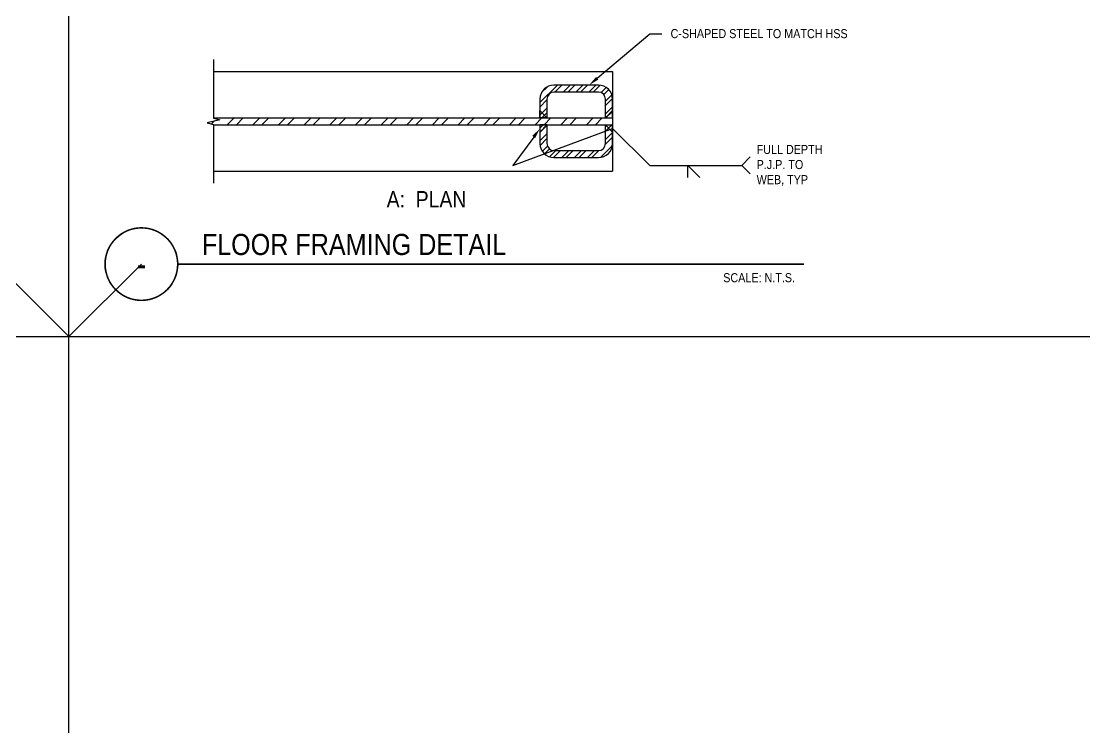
# Model space of a CAD drawing. Header units: inches. Extents: x -16404 to 14624, y -1591 to 16152.
# Drawn here: x -7960.2 to -7872.3, y 8011.6 to 8070.1 of the extents above; entities that cross this region are included whole.
import ezdxf
from ezdxf import colors
from ezdxf.entities.mleader import LeaderData, LeaderLine
from ezdxf.enums import TextEntityAlignment as Align
from ezdxf.math import Vec2, Vec3

# ---------------------------------------------------------------- set-up
doc = ezdxf.new("R2010")
doc.units = ezdxf.units.IN
doc.header["$LTSCALE"] = 24
doc.header["$MEASUREMENT"] = 0
doc.linetypes.add('DASHED2', pattern=[0.375, 0.25, -0.125])
doc.layers.get('0').update_dxf_attribs({"linetype": 'CONTINUOUS'})
doc.layers.add('S-ANNO-GRID-NONPLOT', color=251, linetype='CONTINUOUS', plot=False)
for name, color, linetype in [('S-ANNO-NOTE', 4, 'CONTINUOUS'), ('S-BREAK', 2, 'CONTINUOUS'), ('S-STEEL', 4, 'CONTINUOUS')]:
    doc.layers.add(name, color=color, linetype=linetype)
doc.layers.add('S-HATCH1', color=1, linetype='CONTINUOUS', transparency=0.5)
doc.styles.add('Arial', font='arial.ttf', dxfattribs={"width": 0.85})

# ---------------------------------------------------------------- blocks, each defined once
blk = doc.blocks.new('*U320')
at = {"const_width": 0.125}
for points in [[(-3, 0, -1), (3, 0, 3.732051)], [(-3, 0, 1), (3, 0, -3.732051)]]:
    blk.add_lwpolyline(points, format="xyb", dxfattribs=at)
blk.add_lwpolyline([(3, 0), (54.806, 0)], dxfattribs=at)
blk.add_circle((0, 0), 3)
at = {"style": 'Arial', "width": 0.85}
for tag, p in [('DWG_TITLE_1', (5, 4.125)), ('DWG_TITLE_2', (5, 1.625))]:
    blk.add_attdef(tag, text='', height=1.75, dxfattribs=at).set_placement(p, align=Align.MIDDLE_LEFT)
blk.add_attdef('#', text='', height=2, dxfattribs=at).set_placement((0, 0), align=Align.MIDDLE_CENTER)
blk.add_attdef('SCALE', text='', height=0.75, dxfattribs=at).set_placement((54.056, -0.75), align=Align.TOP_RIGHT)
blk = doc.blocks.new('Se_24x36_DETAILS_GRID')
for p, q in [((15.5348, 15.3333), (15.5348, 23)), ((15.5348, 15.3333), (16.0348, 15.8333)), ((7.7674, 15.3333), (15.5348, 15.3333)), ((15.5348, 15.3333), (23.3023, 15.3333)), ((15.5348, 7.6667), (15.5348, 15.3333))]:
    blk.add_line(p, q)
at = {"linetype": 'DASHED2', "ltscale": 0.5}
blk.add_line((15.5348, 15.3333), (15.0348, 15.8333), dxfattribs=at)

msp = doc.modelspace()

# ---------------------------------------------------------------- hatches: boundary and pattern name
at = {"layer": 'S-HATCH1'}
h = msp.add_hatch(dxfattribs=at)
h.set_pattern_fill('STEEL', color=256, scale=6, style=0)
h.set_pattern_definition([(45, (-8726.3293, 7358.9919), (-0.5303301, 0.5303301), []), (45, (-8726.3293, 7359.3669), (-0.5303301, 0.5303301), [])])
edge = h.paths.add_edge_path()
edge.add_line((-7911.3172, 8061.53197), (-7917.3172, 8061.53197))
edge.add_line((-7917.3172, 8061.53197), (-7917.3172, 8059.97522))
edge.add_arc((-7916.1552, 8059.97522), 1.162, 180, 270)
edge.add_line((-7916.1552, 8058.81322), (-7912.4792, 8058.81322))
edge.add_arc((-7912.4792, 8059.97522), 1.162, 270, 360)
edge.add_line((-7911.3172, 8059.97522), (-7911.3172, 8061.53197))
edge = h.paths.add_edge_path()
edge.add_line((-7917.3172, 8062.09447), (-7911.3172, 8062.09447))
edge.add_line((-7911.3172, 8062.09447), (-7911.3172, 8063.65122))
edge.add_arc((-7912.4792, 8063.65122), 1.162, 0, 90)
edge.add_line((-7912.4792, 8064.81322), (-7916.1552, 8064.81322))
edge.add_arc((-7916.1552, 8063.65122), 1.162, 90, 180)
edge.add_line((-7917.3172, 8063.65122), (-7917.3172, 8062.09447))
edge = h.paths.add_edge_path()
edge.add_line((-7911.8982, 8061.53197), (-7916.7362, 8061.53197))
edge.add_line((-7916.7362, 8061.53197), (-7916.7362, 8059.97522))
edge.add_arc((-7916.1552, 8059.97522), 0.581, 180, 270)
edge.add_line((-7916.1552, 8059.39422), (-7912.4792, 8059.39422))
edge.add_arc((-7912.4792, 8059.97522), 0.581, 270, 360)
edge.add_line((-7911.8982, 8059.97522), (-7911.8982, 8061.53197))
edge = h.paths.add_edge_path()
edge.add_line((-7916.7362, 8062.09447), (-7911.8982, 8062.09447))
edge.add_line((-7911.8982, 8062.09447), (-7911.8982, 8063.65122))
edge.add_arc((-7912.4792, 8063.65122), 0.581, 0, 90)
edge.add_line((-7912.4792, 8064.23222), (-7916.1552, 8064.23222))
edge.add_arc((-7916.1552, 8063.65122), 0.581, 90, 180)
edge.add_line((-7916.7362, 8063.65122), (-7916.7362, 8062.09447))
h = msp.add_hatch(dxfattribs=at)
h.set_pattern_fill('STEEL', color=256, scale=12, style=0)
h.set_pattern_definition([(45, (-11738.5463, 5419.4078), (-1.06066017, 1.06066017), []), (45, (-11738.5463, 5420.1578), (-1.06066017, 1.06066017), [])])
h.paths.add_polyline_path([(-7911.3172, 8061.53197), (-7911.3172, 8062.09447), (-7944.3172, 8062.09717), (-7943.7983, 8061.93941), (-7944.8361, 8061.68703), (-7944.3172, 8061.56083), (-7944.3172, 8061.52929)])

# ---------------------------------------------------------------- linework, layer by layer
at = {"layer": 'S-ANNO-NOTE'}
for points in [[(-7899.92297, 8057.46121), (-7900.63007, 8058.16831), (-7899.92297, 8058.87542)], [(-7905.08401, 8057.16831), (-7905.08401, 8058.16831), (-7904.08401, 8057.16831)]]:
    msp.add_lwpolyline(points, dxfattribs=at)
at = {"layer": 'S-BREAK'}
msp.add_lwpolyline([(-7944.3172, 8066.93822), (-7944.3172, 8062.0656), (-7943.7983, 8061.93941), (-7944.8361, 8061.68703), (-7944.3172, 8061.56083), (-7944.3172, 8056.68822)], dxfattribs=at)
at = {"layer": 'S-STEEL'}
for points in [[(-7944.3172, 8065.93822), (-7911.3172, 8065.93822)], [(-7911.3172, 8065.93822), (-7911.3172, 8057.68822)], [(-7944.3172, 8062.09717), (-7911.3172, 8062.09447)], [(-7944.3172, 8061.52929), (-7911.3172, 8061.53197)], [(-7944.3172, 8057.68822), (-7911.3172, 8057.68822)]]:
    msp.add_lwpolyline(points, dxfattribs=at)
for points in [[(-7911.3172, 8062.09447), (-7911.3172, 8063.65122, 0.41421356), (-7912.4792, 8064.81322), (-7916.1552, 8064.81322, 0.41421356), (-7917.3172, 8063.65122), (-7917.3172, 8062.09447)], [(-7911.8982, 8062.09447), (-7911.8982, 8063.65122, 0.41421356), (-7912.4792, 8064.23222), (-7916.1552, 8064.23222, 0.41421356), (-7916.7362, 8063.65122), (-7916.7362, 8062.09447)], [(-7917.3172, 8061.53197), (-7917.3172, 8059.97522, 0.41421356), (-7916.1552, 8058.81322), (-7912.4792, 8058.81322, 0.41421356), (-7911.3172, 8059.97522), (-7911.3172, 8061.53197)], [(-7916.7362, 8061.53197), (-7916.7362, 8059.97522, 0.41421356), (-7916.1552, 8059.39422), (-7912.4792, 8059.39422, 0.41421356), (-7911.8982, 8059.97522), (-7911.8982, 8061.53197)]]:
    msp.add_lwpolyline(points, format="xyb", dxfattribs=at)
for points in [[(-7917.3172, 8062.71213), (-7916.7362, 8062.09485), (-7917.3172, 8062.09485)], [(-7911.3172, 8062.71213), (-7911.8982, 8062.09485), (-7911.3172, 8062.09485)], [(-7917.31723, 8060.91432), (-7916.73623, 8061.53159), (-7917.31723, 8061.53159)], [(-7911.31723, 8060.91432), (-7911.89823, 8061.53159), (-7911.31723, 8061.53159)]]:
    msp.add_lwpolyline(points, close=True, dxfattribs=at)
for points in [[(-7917.3172, 8062.71213), (-7916.7362, 8062.09485), (-7917.3172, 8062.09485), (-7917.3172, 8062.71213)], [(-7911.3172, 8062.71213), (-7911.8982, 8062.09485), (-7911.3172, 8062.09485), (-7911.3172, 8062.71213)], [(-7917.31723, 8060.91432), (-7916.73623, 8061.53159), (-7917.31723, 8061.53159), (-7917.31723, 8060.91432)], [(-7911.31723, 8060.91432), (-7911.89823, 8061.53159), (-7911.31723, 8061.53159), (-7911.31723, 8060.91432)]]:
    msp.add_solid(points, dxfattribs=at)

# ---------------------------------------------------------------- block references
at = {"layer": 'S-ANNO-GRID-NONPLOT', "xscale": 12, "yscale": 12, "zscale": 12}
msp.add_blockref('Se_24x36_DETAILS_GRID', (-8142.69501, 7860), dxfattribs=at)
at = {"layer": 'S-ANNO-NOTE'}
msp.add_blockref('*U320', (-7950.27681, 8050), dxfattribs=at).add_auto_attribs({'#': '-', 'DWG_TITLE_2': 'FLOOR FRAMING DETAIL', 'SCALE': 'SCALE: N.T.S.'})

# ---------------------------------------------------------------- texts
at = {"layer": 'S-ANNO-NOTE', "insert": (-7899.39513, 8058.16831), "char_height": 0.75, "width": 5.8613048, "attachment_point": 4, "style": 'Arial'}
msp.add_mtext('FULL DEPTH P.J.P. TO WEB, TYP', dxfattribs=at)
at = {"layer": 'S-ANNO-NOTE', "color": 6, "insert": (-7926.69789, 8054.69257), "char_height": 1.35, "width": 20.7200435, "attachment_point": 8, "style": 'Arial'}
msp.add_mtext('A:  PLAN', dxfattribs=at)

# ---------------------------------------------------------------- leaders
at = {"layer": 'S-ANNO-NOTE'}
ml = msp.add_multileader_mtext('Standard', dxfattribs=at)
ml.set_content('\\A1;{\\C4;C-SHAPED STEEL TO MATCH HSS}', color=4, style='Arial')
ml.set_leader_properties(color=2)
ml.build(insert=Vec2(0, 0))
ml.multileader.update_dxf_attribs({"dogleg_length": 0.125, "arrow_head_size": 0.875, "scale": 8})
ctx = ml.context
ctx.base_point, ctx.scale, ctx.char_height, ctx.arrow_head_size, ctx.landing_gap_size, ctx.plane_origin = Vec3(-7907.23409, 8069.06592), 8, 0.75, 0.875, 0.72, Vec3(-7956.33355, 8374.25619)
notes = []
notes.append((ctx, [(0, (1, 1, 0), (-7908.23409, 8069.06592), (1, 0), 1, [(0, [(-7913.2473, 8064.81322)], 0, [])])]))
ctx.mtext.insert, ctx.mtext.width, ctx.mtext.flow_direction = Vec3(-7906.51409, 8069.44731), 9.7259169, 5
ml = msp.add_multileader_mtext('Standard', dxfattribs=at)
ml.set_content('', color=4, style='Arial')
ml.set_leader_properties(color=2)
ml.build(insert=Vec2(0, 0))
ml.multileader.update_dxf_attribs({"dogleg_length": 1.21451, "arrow_head_size": 0.875, "scale": 8})
ctx = ml.context
ctx.base_point, ctx.scale, ctx.char_height, ctx.arrow_head_size, ctx.landing_gap_size, ctx.plane_origin = Vec3(-7900.63007, 8058.16831), 8, 0.75, 0.875, 0.72, Vec3(-7915.26469, 8051.13772)
notes.append((ctx, [(0, (1, 1, 0), (-7908.23409, 8058.16831), (1, 0), 7.60402, [(1, [(-7917.31723, 8061.22295), (-7919.55282, 8058.16831), (-7911.31723, 8061.22295)], 0, [])])]))
ctx.mtext.insert, ctx.mtext.flow_direction = Vec3(-7899.91007, 8058.54331), 5
ml = msp.add_multileader_mtext('Standard', dxfattribs=at)
ml.set_content('\\A1;{\\C4;STEEL PLATE \\H0.7x;\\S3#8;\\H1.4286x;" w/ (4) \\H0.7x;\\S3#4;\\H1.4286x;"%%C A307 THRU BOLTS}', color=4, style='Arial')
ml.set_leader_properties(color=2)
ml.build(insert=Vec2(0, 0))
ml.multileader.update_dxf_attribs({"dogleg_length": 0.36, "arrow_head_size": 0.875, "scale": 8})
ctx = ml.context
ctx.base_point, ctx.scale, ctx.char_height, ctx.arrow_head_size, ctx.landing_gap_size, ctx.plane_origin = Vec3(-8002.82422, 8059.13847), 8, 0.75, 0.875, 0.72, Vec3(-8047.53101, 7757.80189)
notes.append((ctx, [(0, (1, 1, 0), (-8003.82422, 8059.13847), (1, 0), 1, [(0, [(-8009.04411, 8049.57072)], 0, [])])]))
ctx.mtext.insert, ctx.mtext.width, ctx.mtext.flow_direction = Vec3(-8002.10422, 8059.51986), 16.2213727, 5
ml = msp.add_multileader_mtext('Standard', dxfattribs=at)
ml.set_content('\\A1;{\\C4;BEAM PER PLAN}', color=4, style='Arial')
ml.set_leader_properties(color=2)
ml.build(insert=Vec2(0, 0))
ml.multileader.update_dxf_attribs({"dogleg_length": 0.36, "arrow_head_size": 0.875, "scale": 8})
ctx = ml.context
ctx.base_point, ctx.scale, ctx.char_height, ctx.arrow_head_size, ctx.landing_gap_size, ctx.plane_origin = Vec3(-8002.8238, 8055.61932), 8, 0.75, 0.875, 0.72, Vec3(-8047.53059, 7754.28274)
notes.append((ctx, [(0, (1, 1, 0), (-8003.8238, 8055.61932), (1, 0), 1, [(0, [(-8005.12943, 8052.32072)], 0, [])])]))
ctx.mtext.insert, ctx.mtext.width, ctx.mtext.flow_direction = Vec3(-8002.1038, 8055.99458), 16.2213727, 5
for ctx, leaders in notes:
    for number, flags, end, landing, length, lines in leaders:
        leader = LeaderData()
        leader.index, (leader.has_last_leader_line, leader.has_dogleg_vector, leader.attachment_direction) = number, flags
        leader.last_leader_point, leader.dogleg_vector, leader.dogleg_length = Vec3(end), Vec3(landing), length
        for number, points, colour, breaks in lines:
            line = LeaderLine()
            line.index, line.vertices, line.color, line.breaks = number, Vec3.list(points), colors.encode_raw_color(colour), breaks
            leader.lines.append(line)
        ctx.leaders.append(leader)

doc.saveas('drawing.dxf')
